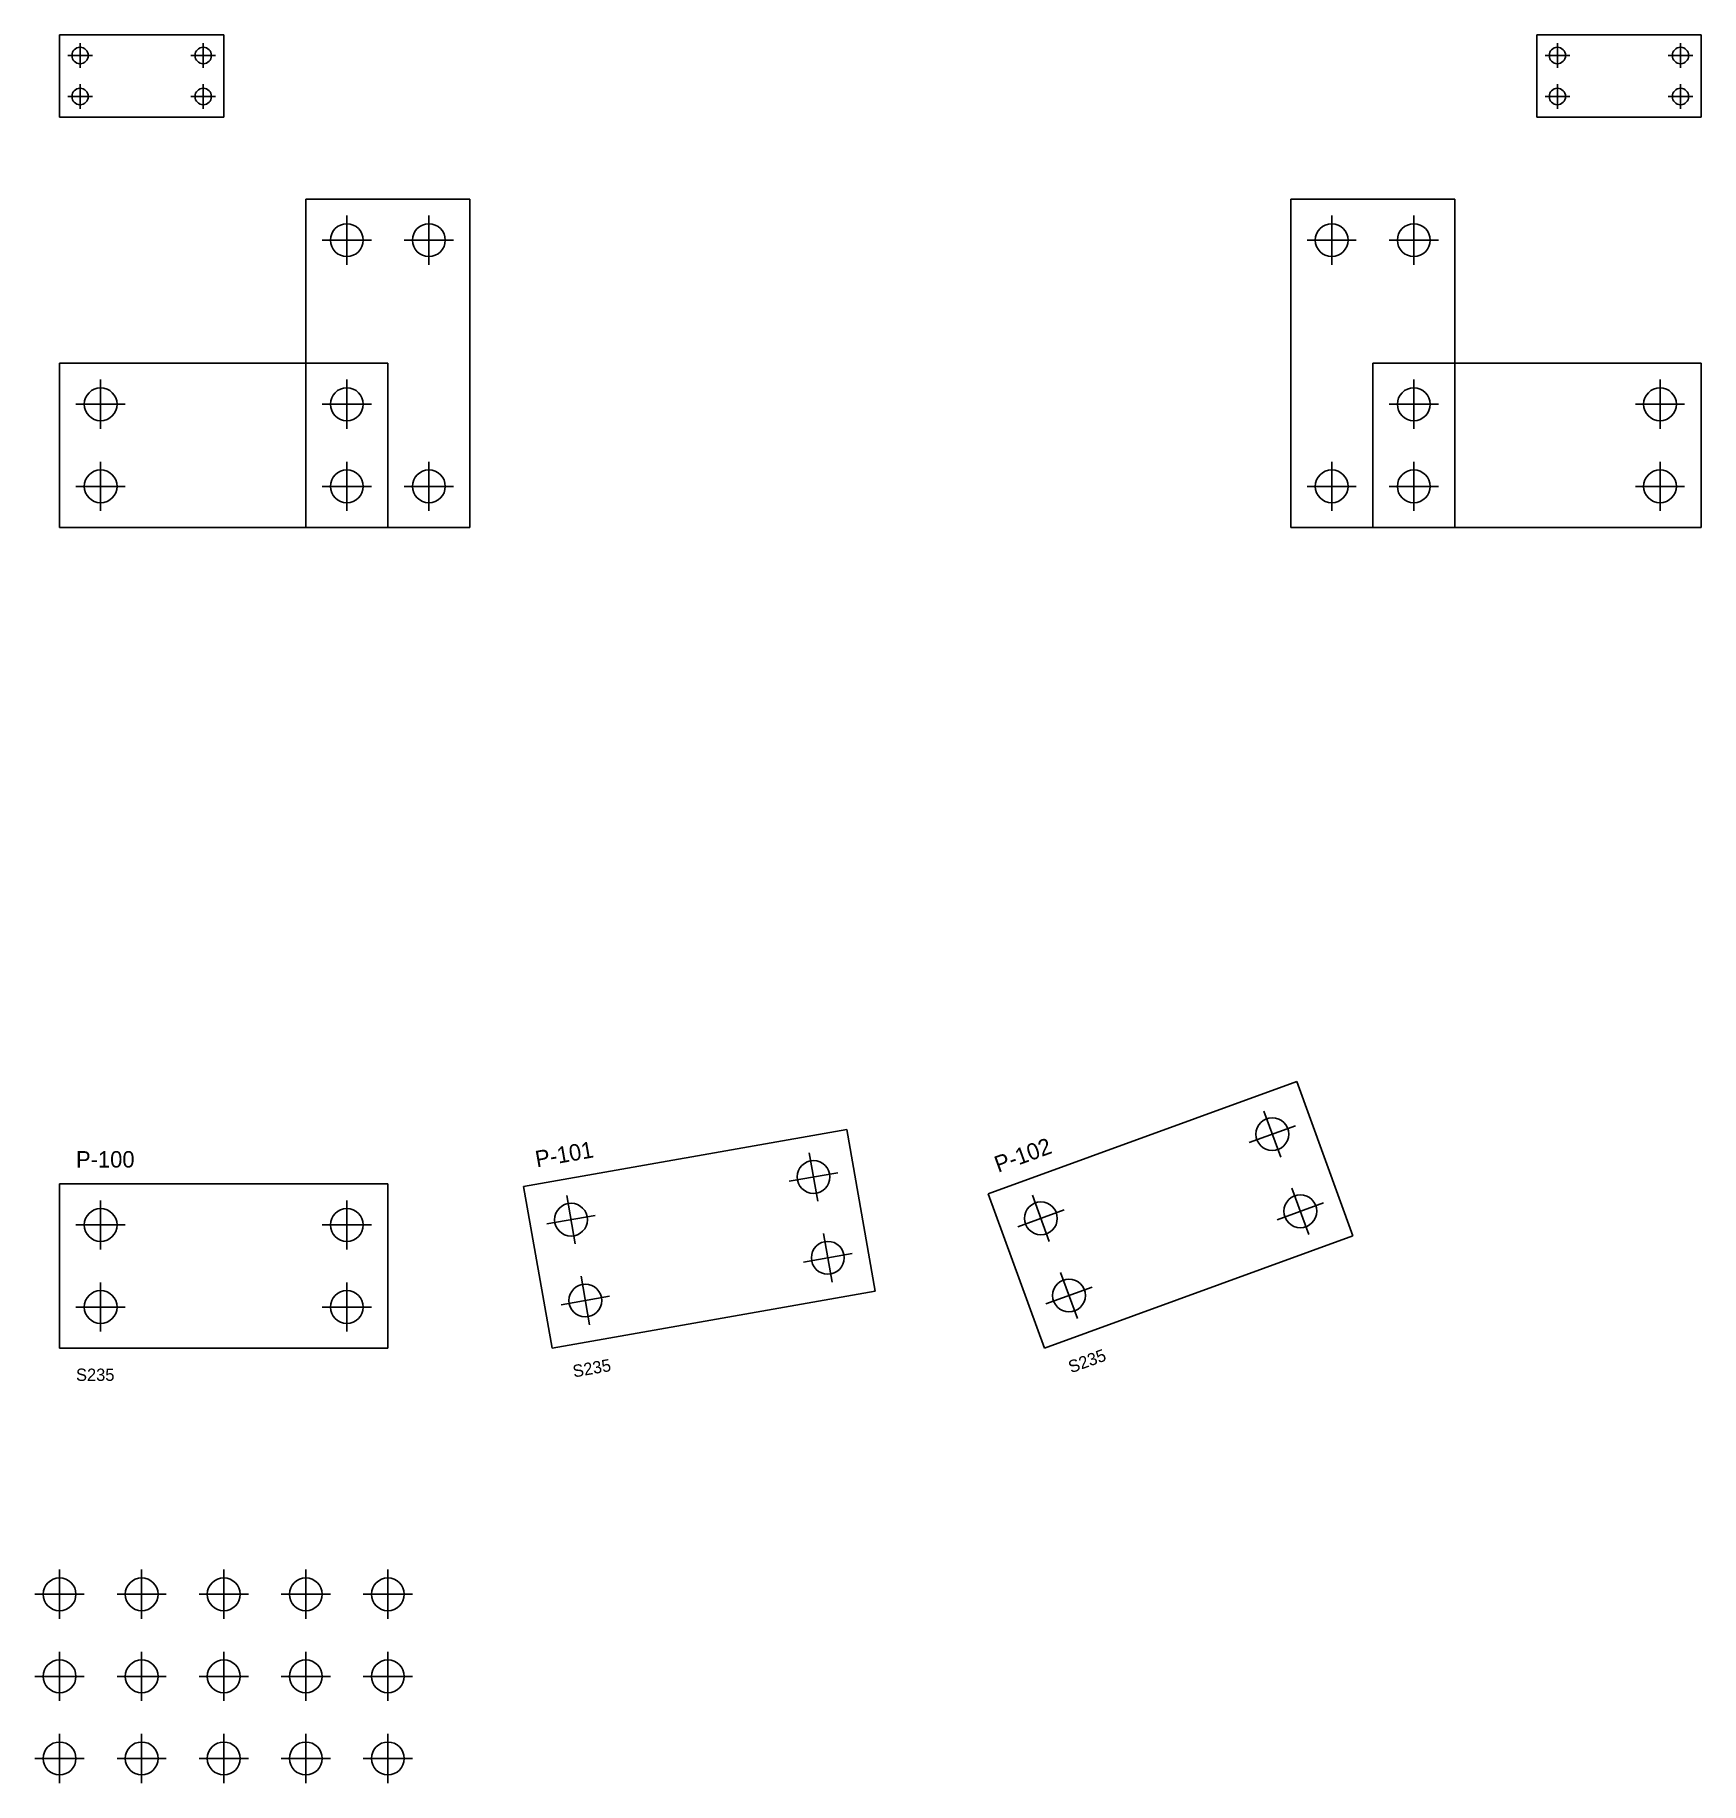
# Model space of a CAD drawing. Header units: metres. Extents: x -3 to 200, y -53 to 160.
import ezdxf

# ---------------------------------------------------------------- set-up
doc = ezdxf.new("R2010")
doc.units = ezdxf.units.M

# ---------------------------------------------------------------- blocks, each defined once
blk = doc.blocks.new('BOLT')
for p, q in [((0, -3), (0, 3)), ((-3, 0), (3, 0))]:
    blk.add_line(p, q)
blk.add_circle((0, 0), 2)
blk = doc.blocks.new('PLATE')
for p, q in [((40, 20), (0, 20)), ((0, 20), (0, 0)), ((40, 0), (40, 20)), ((0, 0), (40, 0))]:
    blk.add_line(p, q)
for p in [(5, 15), (35, 15), (5, 5), (35, 5)]:
    blk.add_blockref('BOLT', p)
for tag, p, height in [('PARTNO', (2, 22), 2), ('MAT', (2, -4), 1.5)]:
    blk.add_attdef(tag, p, '', height=height)
blk = doc.blocks.new('FRAME')
at = {"xscale": 0.5, "yscale": 0.5}
blk.add_blockref('PLATE', (0, 50), dxfattribs=at)
at = {"rotation": 90}
blk.add_blockref('PLATE', (50, 0), dxfattribs=at)
blk.add_blockref('PLATE', (0, 0))

msp = doc.modelspace()

# ---------------------------------------------------------------- block references
msp.add_blockref('FRAME', (0, 100))
at = {"xscale": -1}
msp.add_blockref('FRAME', (200, 100), dxfattribs=at)
for p, rotation, values in [((120, 0), 20, {'PARTNO': 'P-102', 'MAT': 'S235'}), ((60, 0), 10, {'PARTNO': 'P-101', 'MAT': 'S235'})]:
    msp.add_blockref('PLATE', p, dxfattribs=dict(rotation=rotation)).add_auto_attribs(values)
msp.add_blockref('PLATE', (0, 0)).add_auto_attribs({'PARTNO': 'P-100', 'MAT': 'S235'})
at = {"row_count": 3, "column_count": 5, "row_spacing": 10, "column_spacing": 10}
msp.add_blockref('BOLT', (0, -50), dxfattribs=at)

doc.saveas('drawing.dxf')
